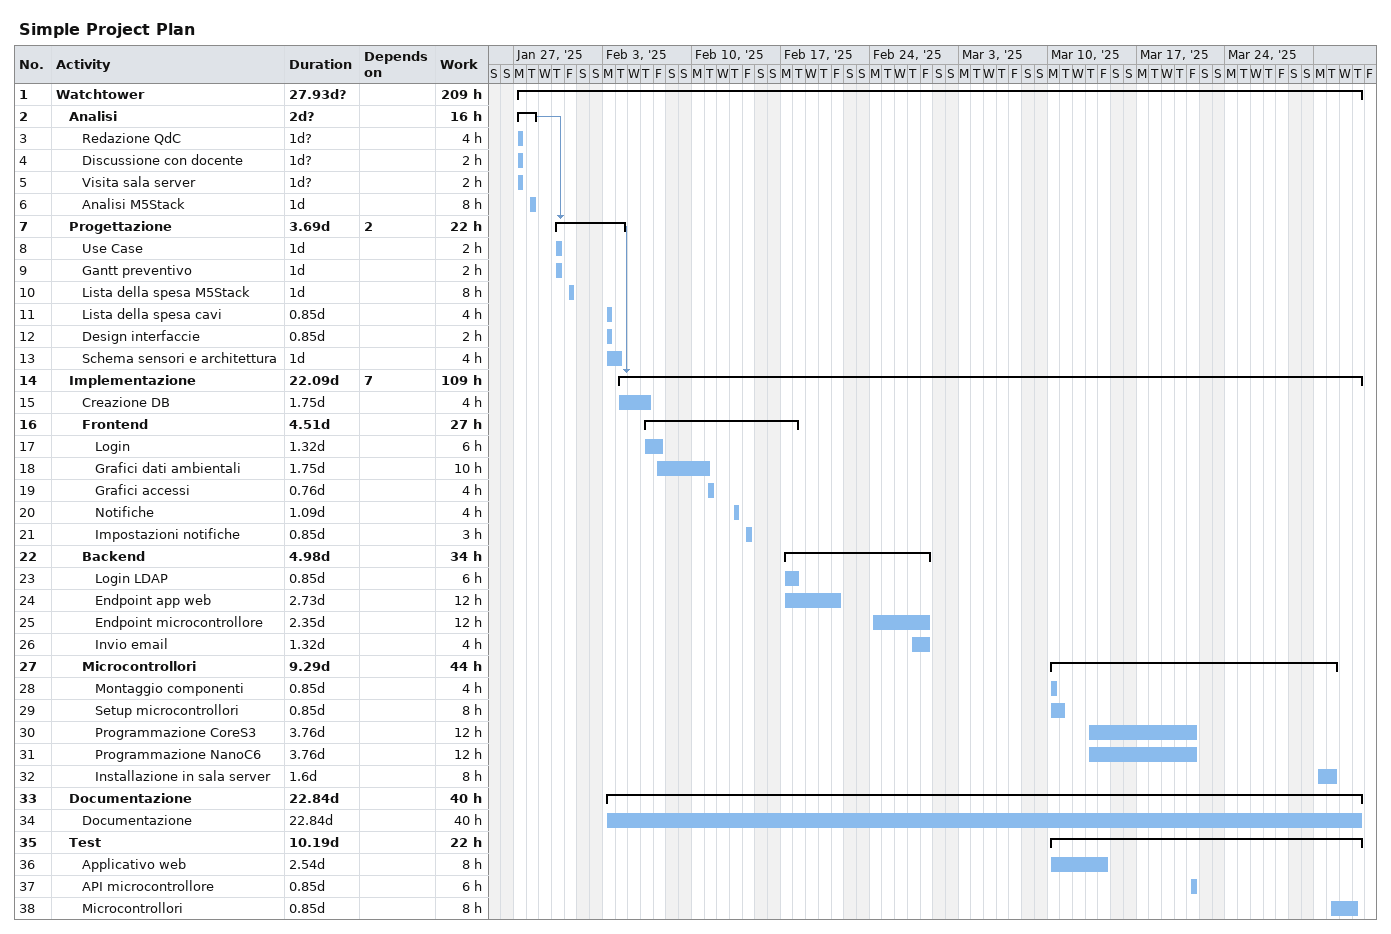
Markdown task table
Simple Project Plan

| ID | Level | Task | Duration | Start | Finish | Predecessors | Work (h) |
|---|---|---|---|---|---|---|---|
| 1 | 1 | **Watchtower** | 27.93d? | 2025-01-27 | 2025-04-03 |  | 209 |
| 2 | 2 | **Analisi** | 2d? | 2025-01-27 | 2025-01-28 |  | 16 |
| 3 | 3 | Redazione QdC | 1d? | 2025-01-27 | 2025-01-27 |  | 4 |
| 4 | 3 | Discussione con docente | 1d? | 2025-01-27 | 2025-01-27 |  | 2 |
| 5 | 3 | Visita sala server | 1d? | 2025-01-27 | 2025-01-27 |  | 2 |
| 6 | 3 | Analisi M5Stack | 1d | 2025-01-28 | 2025-01-28 |  | 8 |
| 7 | 2 | **Progettazione** | 3.69d | 2025-01-30 | 2025-02-04 | 2 | 22 |
| 8 | 3 | Use Case | 1d | 2025-01-30 | 2025-01-30 |  | 2 |
| 9 | 3 | Gantt preventivo | 1d | 2025-01-30 | 2025-01-30 |  | 2 |
| 10 | 3 | Lista della spesa M5Stack | 1d | 2025-01-31 | 2025-01-31 |  | 8 |
| 11 | 3 | Lista della spesa cavi | 0.85d | 2025-02-03 | 2025-02-03 |  | 4 |
| 12 | 3 | Design interfaccie | 0.85d | 2025-02-03 | 2025-02-03 |  | 2 |
| 13 | 3 | Schema sensori e architettura | 1d | 2025-02-03 | 2025-02-04 |  | 4 |
| 14 | 2 | **Implementazione** | 22.09d | 2025-02-04 | 2025-04-03 | 7 | 109 |
| 15 | 3 | Creazione DB | 1.75d | 2025-02-04 | 2025-02-06 |  | 4 |
| 16 | 3 | **Frontend** | 4.51d | 2025-02-06 | 2025-02-18 |  | 27 |
| 17 | 4 | Login | 1.32d | 2025-02-06 | 2025-02-07 |  | 6 |
| 18 | 4 | Grafici dati ambientali | 1.75d | 2025-02-07 | 2025-02-11 |  | 10 |
| 19 | 4 | Grafici accessi | 0.76d | 2025-02-11 | 2025-02-11 |  | 4 |
| 20 | 4 | Notifiche | 1.09d | 2025-02-13 | 2025-02-13 |  | 4 |
| 21 | 4 | Impostazioni notifiche | 0.85d | 2025-02-14 | 2025-02-14 |  | 3 |
| 22 | 3 | **Backend** | 4.98d | 2025-02-17 | 2025-02-28 |  | 34 |
| 23 | 4 | Login LDAP | 0.85d | 2025-02-17 | 2025-02-18 |  | 6 |
| 24 | 4 | Endpoint app web | 2.73d | 2025-02-17 | 2025-02-21 |  | 12 |
| 25 | 4 | Endpoint microcontrollore | 2.35d | 2025-02-24 | 2025-02-28 |  | 12 |
| 26 | 4 | Invio email | 1.32d | 2025-02-27 | 2025-02-28 |  | 4 |
| 27 | 3 | **Microcontrollori** | 9.29d | 2025-03-10 | 2025-04-01 |  | 44 |
| 28 | 4 | Montaggio componenti | 0.85d | 2025-03-10 | 2025-03-10 |  | 4 |
| 29 | 4 | Setup microcontrollori | 0.85d | 2025-03-10 | 2025-03-11 |  | 8 |
| 30 | 4 | Programmazione CoreS3 | 3.76d | 2025-03-13 | 2025-03-21 |  | 12 |
| 31 | 4 | Programmazione NanoC6 | 3.76d | 2025-03-13 | 2025-03-21 |  | 12 |
| 32 | 4 | Installazione in sala server | 1.6d | 2025-03-31 | 2025-04-01 |  | 8 |
| 33 | 2 | **Documentazione** | 22.84d | 2025-02-03 | 2025-04-03 |  | 40 |
| 34 | 3 | Documentazione | 22.84d | 2025-02-03 | 2025-04-03 |  | 40 |
| 35 | 2 | **Test** | 10.19d | 2025-03-10 | 2025-04-03 |  | 22 |
| 36 | 3 | Applicativo web | 2.54d | 2025-03-10 | 2025-03-14 |  | 8 |
| 37 | 3 | API microcontrollore | 0.85d | 2025-03-21 | 2025-03-21 |  | 6 |
| 38 | 3 | Microcontrollori | 0.85d | 2025-04-01 | 2025-04-03 |  | 8 |
